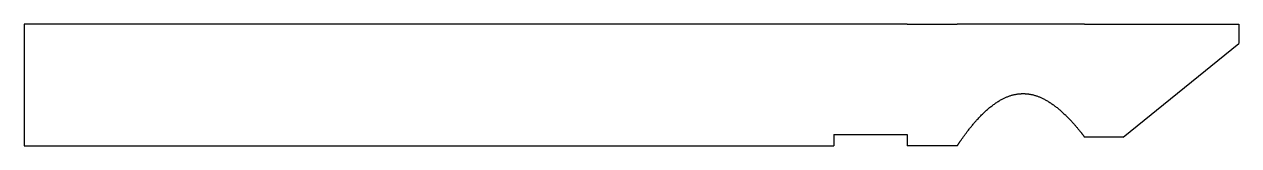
# Model space of a CAD drawing. Header units: millimetres. Extents: x -22 to 9.5, y -5.6 to -2.4.
import ezdxf

# ---------------------------------------------------------------- set-up
doc = ezdxf.new("R2010")
doc.units = ezdxf.units.MM
doc.layers.get('0').update_dxf_attribs({"linetype": 'CONTINUOUS'})

msp = doc.modelspace()

# ---------------------------------------------------------------- linework, layer by layer
for p, q in [((-0.966, -2.401), (-21.966, -2.401)), ((-21.966, -2.401), (-21.966, -5.551)), ((0.934, -2.401), (-0.966, -2.401)), ((0.934, -2.401), (2.234, -2.401)), ((5.534, -2.401), (2.234, -2.401)), ((5.534, -2.401), (7.234, -2.401)), ((6.534, -2.401), (9.534, -2.401)), ((9.534, -2.401), (9.534, -2.901)), ((6.534, -5.326), (9.534, -2.901)), ((-0.966, -5.26), (-0.966, -5.551)), ((-0.966, -5.26), (0.934, -5.26)), ((0.934, -5.26), (0.934, -5.551)), ((6.534, -5.326), (5.534, -5.326)), ((-21.966, -5.551), (-0.966, -5.551)), ((2.234, -5.551), (0.934, -5.551))]:
    msp.add_line(p, q)
msp.add_open_spline([(2.234, -5.551), (2.298, -5.453), (2.428, -5.265), (2.622, -5.008), (2.883, -4.714), (3.209, -4.435), (3.537, -4.253), (3.866, -4.175), (4.197, -4.205), (4.529, -4.341), (4.863, -4.575), (5.13, -4.833), (5.332, -5.065), (5.466, -5.236), (5.534, -5.326)], degree=5)

doc.saveas('drawing.dxf')
